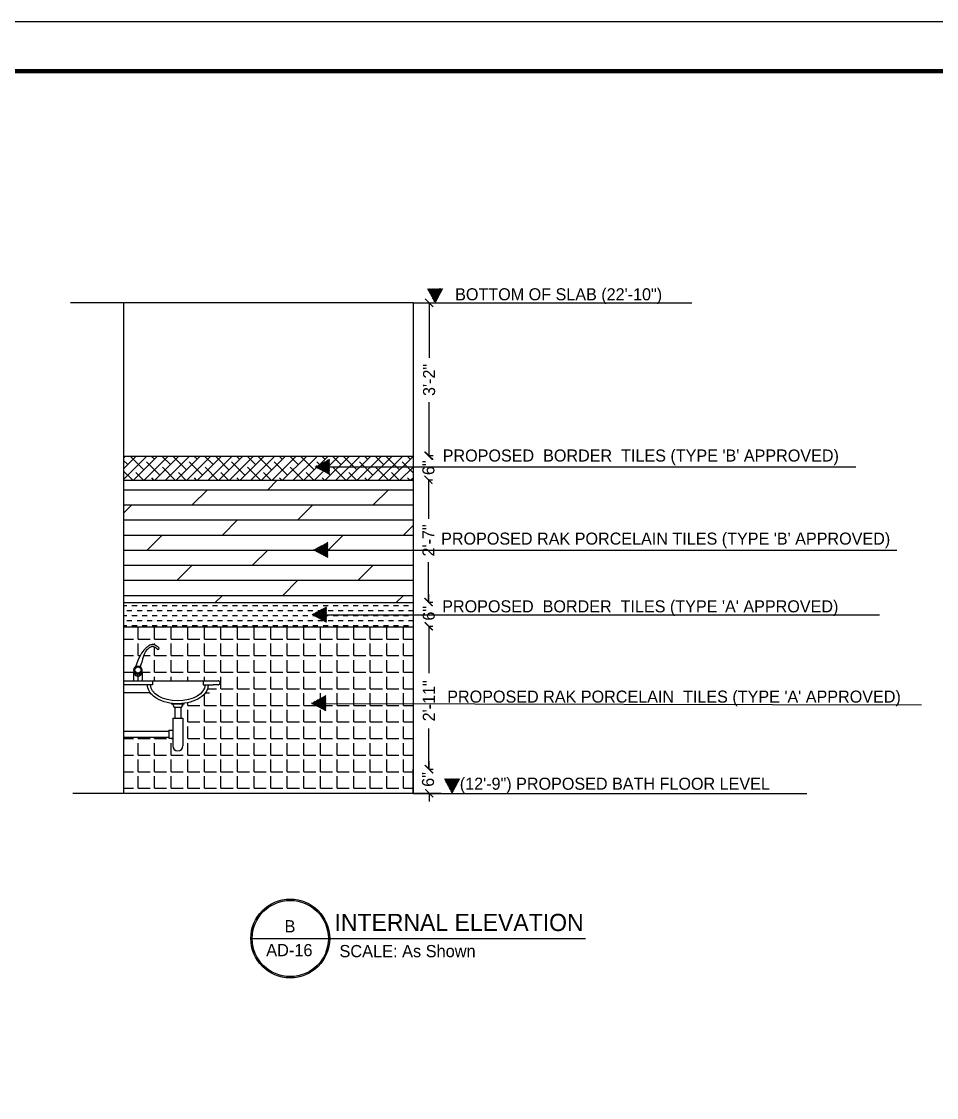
# Model space of a CAD drawing. Extents: x 10753 to 18704, y -5361 to 1140.
# Drawn here: x 12331.2 to 12558.7, y -3661.6 to -3394 of the extents above; entities that cross this region are included whole.
import ezdxf

# ---------------------------------------------------------------- set-up
doc = ezdxf.new("R2010")
doc.units = 0
doc.header["$LTSCALE"] = 30
doc.header["$MEASUREMENT"] = 0
doc.header["$PDMODE"] = 3
doc.linetypes.add('ACAD_ISO02W100', pattern=[15, 12, -3])
doc.layers.get('0').update_dxf_attribs({"linetype": 'CONTINUOUS'})
doc.layers.get('DEFPOINTS').update_dxf_attribs({"linetype": 'CONTINUOUS'})
for name, color, linetype in [('bath', 23, 'CONTINUOUS'), ('furniture', 9, 'CONTINUOUS'), ('SEAL', 1, 'CONTINUOUS'), ('SLINE', 3, 'CONTINUOUS'), ('WALL', 2, 'CONTINUOUS'), ('WL', 9, 'CONTINUOUS')]:
    doc.layers.add(name, color=color, linetype=linetype)
doc.styles.add('SMALL-DIM', font='stylu.ttf', dxfattribs={"height": 2})
doc.styles.get("Standard").update_dxf_attribs({"font": 'stylu.ttf', "height": 3})
doc.styles.add('Text 1-2', font='stylu.ttf', dxfattribs={"height": 1.5})
doc.dimstyles.new('D1', dxfattribs={"dimtxt": 6, "dimasz": 5, "dimexe": 1, "dimexo": 2, "dimgap": 1, "dimtad": 1, "dimdec": 4, "dimzin": 3, "dimdsep": 46, "dimlunit": 4, "dimtxsty": 'Standard', "dimcen": 3, "dimclrd": 7, "dimclre": 7, "dimclrt": 2, "dimadec": 0, "dimazin": 0, "dimtfac": 1, "dimtdec": 4, "dimtofl": 0, "dimtmove": 2, "dimatfit": 3, "dimfxl": 1, "dimfrac": 2, "dimtolj": 1, "dimtzin": 1, "dimarcsym": 0})

# ---------------------------------------------------------------- blocks, each defined once
blk = doc.blocks.new('_ArchTick')
at = {"color": 0, "linetype": 'ByBlock', "const_width": 0.15}
blk.add_lwpolyline([(-0.5, -0.5), (0.5, 0.5)], dxfattribs=at)
blk = doc.blocks.new('*D194')
at = {"layer": 'DEFPOINTS', "color": 0, "transparency": 16777216}
for p in [(12428.55, -3507.99), (12428.55, -3538.43), (12432.36, -3538.43)]:
    blk.add_point(p, dxfattribs=at)
at = {"layer": 'furniture', "color": 4, "lineweight": -2, "transparency": 16777216}
for p, q in [((12432.36, -3507.99), (12433.36, -3507.99)), ((12432.36, -3507.99), (12432.36, -3517.68)), ((12432.36, -3538.43), (12432.36, -3528.48)), ((12432.36, -3538.43), (12433.36, -3538.43))]:
    blk.add_line(p, q, dxfattribs=at)
at = {"layer": 'furniture', "color": 4, "lineweight": -2, "transparency": 16777216, "xscale": 2, "yscale": 2, "zscale": 2}
for p, rotation in [((12432.36, -3507.99), 90), ((12432.36, -3538.43), 270)]:
    blk.add_blockref('_ArchTick', p, dxfattribs=dict(at, rotation=rotation))
at = {"layer": 'furniture', "color": 4, "transparency": 16777216, "insert": (12432.36, -3523.08), "char_height": 3, "attachment_point": 5, "rotation": 90}
blk.add_mtext('\\A1;2\'-7"', dxfattribs=at)
blk = doc.blocks.new('*D195')
at = {"layer": 'DEFPOINTS', "color": 0, "transparency": 16777216}
for p in [(12428.55, -3538.43), (12428.55, -3544.43), (12432.44, -3544.43)]:
    blk.add_point(p, dxfattribs=at)
at = {"layer": 'furniture', "color": 4, "lineweight": -2, "transparency": 16777216}
for p, q in [((12432.44, -3538.43), (12432.44, -3536.43)), ((12432.44, -3538.43), (12433.44, -3538.43)), ((12432.44, -3544.43), (12433.44, -3544.43)), ((12432.44, -3544.43), (12432.44, -3546.43))]:
    blk.add_line(p, q, dxfattribs=at)
at = {"layer": 'furniture', "color": 4, "lineweight": -2, "transparency": 16777216, "xscale": 2, "yscale": 2, "zscale": 2}
for p, rotation in [((12432.44, -3538.43), 270), ((12432.44, -3544.43), 90)]:
    blk.add_blockref('_ArchTick', p, dxfattribs=dict(at, rotation=rotation))
at = {"layer": 'furniture', "color": 4, "transparency": 16777216, "insert": (12432.44, -3541.2), "char_height": 3, "attachment_point": 5, "rotation": 90}
blk.add_mtext('\\A1;6"', dxfattribs=at)
blk = doc.blocks.new('*D196')
at = {"layer": 'DEFPOINTS', "color": 0, "transparency": 16777216}
for p in [(12428.55, -3544.43), (12428.55, -3579.99), (12432.45, -3579.99)]:
    blk.add_point(p, dxfattribs=at)
at = {"layer": 'furniture', "color": 4, "lineweight": -2, "transparency": 16777216}
for p, q in [((12432.45, -3544.43), (12433.45, -3544.43)), ((12432.45, -3544.43), (12432.45, -3556.09)), ((12432.45, -3579.99), (12432.45, -3569.87)), ((12432.45, -3579.99), (12433.45, -3579.99))]:
    blk.add_line(p, q, dxfattribs=at)
at = {"layer": 'furniture', "color": 4, "lineweight": -2, "transparency": 16777216, "xscale": 2, "yscale": 2, "zscale": 2}
for p, rotation in [((12432.45, -3544.43), 90), ((12432.45, -3579.99), 270)]:
    blk.add_blockref('_ArchTick', p, dxfattribs=dict(at, rotation=rotation))
at = {"layer": 'furniture', "color": 4, "transparency": 16777216, "insert": (12432.45, -3562.98), "char_height": 3, "attachment_point": 5, "rotation": 90}
blk.add_mtext('\\A1;2\'-11"', dxfattribs=at)
blk = doc.blocks.new('*D197')
at = {"layer": 'DEFPOINTS', "color": 0, "transparency": 16777216}
for p in [(12428.55, -3579.99), (12428.55, -3585.99), (12432.56, -3585.99)]:
    blk.add_point(p, dxfattribs=at)
at = {"layer": 'furniture', "color": 4, "lineweight": -2, "transparency": 16777216}
for p, q in [((12432.56, -3579.99), (12432.56, -3577.99)), ((12432.56, -3579.99), (12433.56, -3579.99)), ((12432.56, -3585.99), (12433.56, -3585.99)), ((12432.56, -3585.99), (12432.56, -3587.99))]:
    blk.add_line(p, q, dxfattribs=at)
at = {"layer": 'furniture', "color": 4, "lineweight": -2, "transparency": 16777216, "xscale": 2, "yscale": 2, "zscale": 2}
for p, rotation in [((12432.56, -3579.99), 270), ((12432.56, -3585.99), 90)]:
    blk.add_blockref('_ArchTick', p, dxfattribs=dict(at, rotation=rotation))
at = {"layer": 'furniture', "color": 4, "transparency": 16777216, "insert": (12432.27, -3582.53), "char_height": 3, "attachment_point": 5, "rotation": 90}
blk.add_mtext('\\A1;6"', dxfattribs=at)
blk = doc.blocks.new('*D198')
at = {"layer": 'DEFPOINTS', "color": 0, "transparency": 16777216}
for p in [(12428.55, -3501.99), (12428.55, -3507.99), (12432.36, -3507.99)]:
    blk.add_point(p, dxfattribs=at)
at = {"layer": 'furniture', "color": 4, "lineweight": -2, "transparency": 16777216}
for p, q in [((12432.36, -3501.99), (12433.36, -3501.99)), ((12432.36, -3501.99), (12432.36, -3502.16)), ((12432.36, -3507.99), (12432.36, -3507.82)), ((12432.36, -3507.99), (12433.36, -3507.99))]:
    blk.add_line(p, q, dxfattribs=at)
at = {"layer": 'furniture', "color": 4, "lineweight": -2, "transparency": 16777216, "xscale": 2, "yscale": 2, "zscale": 2}
for p, rotation in [((12432.36, -3501.99), 90), ((12432.36, -3507.99), 270)]:
    blk.add_blockref('_ArchTick', p, dxfattribs=dict(at, rotation=rotation))
at = {"layer": 'furniture', "color": 4, "transparency": 16777216, "insert": (12432.36, -3504.99), "char_height": 3, "attachment_point": 5, "rotation": 90}
blk.add_mtext('\\A1;6"', dxfattribs=at)
blk = doc.blocks.new('*D193')
at = {"layer": 'DEFPOINTS', "color": 0, "transparency": 16777216}
for p in [(12428.55, -3463.99), (12428.55, -3501.99), (12432.53, -3501.99)]:
    blk.add_point(p, dxfattribs=at)
at = {"layer": 'furniture', "color": 4, "lineweight": -2, "transparency": 16777216}
for p, q in [((12432.53, -3463.99), (12433.53, -3463.99)), ((12432.53, -3463.99), (12432.53, -3477.67)), ((12432.53, -3501.99), (12432.53, -3488.65)), ((12432.53, -3501.99), (12433.53, -3501.99))]:
    blk.add_line(p, q, dxfattribs=at)
at = {"layer": 'furniture', "color": 4, "lineweight": -2, "transparency": 16777216, "xscale": 2, "yscale": 2, "zscale": 2}
for p, rotation in [((12432.53, -3463.99), 90), ((12432.53, -3501.99), 270)]:
    blk.add_blockref('_ArchTick', p, dxfattribs=dict(at, rotation=rotation))
at = {"layer": 'furniture', "color": 4, "transparency": 16777216, "insert": (12432.53, -3483.16), "char_height": 3, "attachment_point": 5, "rotation": 90}
blk.add_mtext('\\A1;3\'-2"', dxfattribs=at)

msp = doc.modelspace()

# ---------------------------------------------------------------- hatches: boundary and pattern name
h = msp.add_hatch()
h.set_pattern_fill('ANSI31', color=230, angle=90, style=0)
h.set_pattern_definition([(135, (9258.0868, -20871.72465), (-0.08838834765, -0.08838834765), [])])
h.paths.add_polyline_path([(12434.06071, -3464.10597), (12435.95712, -3460.469), (12432.11335, -3460.469)])
h = msp.add_hatch()
h.set_pattern_fill('ANSI31', color=230, style=0)
h.set_pattern_definition([(45, (-5003.45382, -328.83276), (-0.08838834765, 0.08838834765), [])])
h.paths.add_polyline_path([(12404.16485, -3504.80666), (12407.80182, -3506.70307), (12407.80182, -3502.8593)])
h = msp.add_hatch()
h.set_pattern_fill('ANSI31', color=230, style=0)
h.set_pattern_definition([(45, (-5003.87432, -349.51213), (-0.08838834765, 0.08838834765), [])])
h.paths.add_polyline_path([(12403.74435, -3525.48604), (12407.38132, -3527.38245), (12407.38132, -3523.53868)])
h = msp.add_hatch()
h.set_pattern_fill('ANSI31', color=230, style=0)
h.set_pattern_definition([(45, (-5004.26219, -365.59135), (-0.08838834765, 0.08838834765), [])])
h.paths.add_polyline_path([(12403.35648, -3541.56526), (12406.99346, -3543.46167), (12406.99346, -3539.6179)])
h = msp.add_hatch()
h.set_pattern_fill('ANSI31', color=230, style=0)
h.set_pattern_definition([(45, (-5004.4046, -387.62659), (-0.08838834765, 0.08838834765), [])])
h.paths.add_polyline_path([(12403.21407, -3563.60049), (12406.85104, -3565.4969), (12406.85104, -3561.65314)])
h = msp.add_hatch()
h.set_pattern_fill('ANSI31', color=230, angle=90, style=0)
h.set_pattern_definition([(135, (9262.29359, -20993.65823), (-0.08838834765, -0.08838834765), [])])
h.paths.add_polyline_path([(12438.26749, -3586.03956), (12440.1639, -3582.40259), (12436.32014, -3582.40259)])

# ---------------------------------------------------------------- linework, layer by layer
at = {"linetype": 'ACAD_ISO02W100'}
msp.add_line((12428.55346, -3463.98946), (12497.82506, -3463.98946), dxfattribs=at)
at = {"color": 230}
for p, q in [((12407.82175, -3504.80791), (12538.63986, -3504.80791)), ((12356.55346, -3525.49195), (12548.85204, -3525.49195)), ((12407.01338, -3541.5665), (12544.51475, -3541.60629)), ((12406.87097, -3563.60174), (12554.94023, -3563.98785))]:
    msp.add_line(p, q, dxfattribs=at)
at = {"layer": 'bath'}
for p, q in [((12359.14129, -3555.17224), (12359.14129, -3555.97222)), ((12359.174, -3556.14949), (12359.17477, -3555.60814)), ((12359.24718, -3556.32401), (12359.24793, -3555.79093)), ((12359.41178, -3556.55162), (12359.41255, -3556.01027)), ((12359.70419, -3556.75133), (12359.70495, -3556.21591)), ((12360.12473, -3556.84453), (12360.12398, -3556.30911)), ((12360.12473, -3556.84453), (12360.12549, -3556.30911)), ((12360.54527, -3556.75133), (12360.54452, -3556.21591)), ((12360.83768, -3556.55162), (12360.83692, -3556.01027)), ((12361.00229, -3556.32401), (12361.00154, -3555.79093)), ((12361.07546, -3556.14949), (12361.0747, -3555.60814)), ((12361.12058, -3555.26894), (12361.12058, -3555.91948)), ((12356.55346, -3557.98946), (12363.78029, -3557.98946)), ((12363.78029, -3558.98946), (12356.55346, -3558.98946)), ((12360.15129, -3557.98946), (12360.15129, -3556.98729)), ((12363.78029, -3557.98946), (12363.78029, -3558.98946)), ((12363.78029, -3557.98946), (12376.32086, -3557.98946)), ((12376.32086, -3557.98946), (12380.05346, -3557.98946)), ((12376.32086, -3557.98946), (12376.32086, -3558.98946)), ((12376.32086, -3558.98946), (12378.80346, -3558.98946)), ((12380.05346, -3558.98946), (12378.80346, -3558.98946)), ((12363.17769, -3560.98946), (12356.55346, -3560.98946)), ((12368.44083, -3563.71241), (12371.66042, -3563.69888)), ((12369.04988, -3564.40647), (12369.04988, -3564.535)), ((12369.04988, -3564.535), (12371.04988, -3564.535)), ((12369.29988, -3564.535), (12369.29988, -3567.26508)), ((12370.79988, -3564.535), (12370.79988, -3567.26508)), ((12371.04988, -3564.535), (12371.04988, -3564.39314)), ((12371.10869, -3564.11229), (12371.40129, -3564.11229)), ((12368.79988, -3567.26508), (12368.79988, -3574.16519)), ((12368.79988, -3567.26508), (12371.29988, -3567.26508)), ((12371.29988, -3567.26508), (12371.29988, -3574.16519)), ((12367.79988, -3570.26508), (12368.79988, -3570.26508)), ((12367.79988, -3570.26508), (12367.79988, -3572.26508)), ((12356.55346, -3570.51498), (12367.79988, -3570.51508)), ((12356.55346, -3572.01498), (12367.79988, -3572.01508))]:
    msp.add_line(p, q, dxfattribs=at)
for points in [[(12365.42092, -3549.86431), (12365.16271, -3549.64124), (12364.9218, -3549.45297), (12364.69539, -3549.29838), (12364.48069, -3549.17635), (12364.27493, -3549.08574), (12364.0753, -3549.02543), (12363.87902, -3548.9943), (12363.68329, -3548.99122), (12363.48554, -3549.01551), (12363.28403, -3549.06819), (12363.07722, -3549.15075), (12362.86357, -3549.26467), (12362.64156, -3549.41142), (12362.40964, -3549.59247), (12362.16629, -3549.80931), (12361.90996, -3550.06341), (12361.63955, -3550.35861), (12361.35563, -3550.70821), (12361.05917, -3551.12784), (12360.75118, -3551.63318), (12360.43264, -3552.23987), (12360.10453, -3552.96356), (12359.76785, -3553.81991), (12359.53442, -3554.5011)], [(12365.09405, -3550.24266), (12364.84514, -3550.02763), (12364.62658, -3549.85684), (12364.43043, -3549.7229), (12364.25582, -3549.62365), (12364.10124, -3549.55559), (12363.96332, -3549.51392), (12363.83571, -3549.49368), (12363.70995, -3549.49171), (12363.57966, -3549.5077), (12363.44056, -3549.54407), (12363.28817, -3549.60491), (12363.11962, -3549.69478), (12362.93371, -3549.81766), (12362.73014, -3549.97659), (12362.50885, -3550.17377), (12362.27052, -3550.41003), (12362.0183, -3550.68538), (12361.78243, -3551.17898), (12361.56166, -3551.59919), (12361.3422, -3552.36188), (12361.23909, -3552.60222), (12361.06505, -3553.37248), (12360.80852, -3554.2066), (12360.78892, -3554.56071)], [(12359.09532, -3557.98946), (12359.09532, -3555.78232), (12359.12667, -3555.78232)], [(12361.15415, -3555.78232), (12361.15415, -3557.98946)]]:
    msp.add_lwpolyline(points, dxfattribs=at)
for radius in [1, 0.75]:
    msp.add_circle((12360.12473, -3555.30828), radius, dxfattribs=at)
for centre, radius, start, end in [((12364.95209, -3549.78965), 0.47474, 287.3991734, 350.9524068), ((12360.12473, -3555.84453), 1, 169.5580275, 5.2234636), ((12380.05346, -3558.48946), 0.5, 270, 90), ((12368.34988, -3564.40647), 0.7, 0, 82.5341345), ((12371.74988, -3564.39314), 0.7, 97.3423312, 180), ((12370.04988, -3574.16519), 1.25, 180, 0)]:
    msp.add_arc(centre, radius, start, end, dxfattribs=at)
at = {"layer": 'bath', "extrusion": (0, 0, -1)}
msp.add_ellipse((12370.05058, -3558.98946), major_axis=(-6.79109, 0), ratio=0.584037416, start_param=3.141592654, end_param=6.283185307, dxfattribs=at)
at = {"layer": 'bath'}
msp.add_open_spline([(12377.59166, -3558.98946), (12377.59166, -3559.35501), (12377.52527, -3559.72001), (12377.27287, -3560.41549), (12377.08767, -3560.74596), (12376.39901, -3561.6521), (12375.76228, -3562.16093), (12374.25002, -3562.97426), (12373.37238, -3563.27889), (12371.49863, -3563.66035), (12370.50306, -3563.73655), (12368.53744, -3563.65212), (12367.56825, -3563.49162), (12365.7954, -3562.94962), (12364.99175, -3562.56897), (12363.83567, -3561.73356), (12363.41947, -3561.32157), (12362.79821, -3560.39922), (12362.59493, -3559.88603), (12362.51682, -3559.23393), (12362.50949, -3559.1117), (12362.50949, -3558.98946)], degree=3, knots=[3.141592654, 3.141592654, 3.141592654, 3.141592654, 3.350463079, 3.350463079, 3.559333505, 3.559333505, 3.968157818, 3.968157818, 4.37698213, 4.37698213, 4.785806442, 4.785806442, 5.194630754, 5.194630754, 5.603455067, 5.603455067, 5.908397957, 5.908397957, 6.213340847, 6.213340847, 6.283185307, 6.283185307, 6.283185307, 6.283185307], dxfattribs=at)
at = {"layer": 'furniture', "color": 3}
for p, q in [((12356.55346, -3502.10636), (12428.55346, -3502.10636)), ((12356.55346, -3502.59171), (12357.03882, -3502.10636)), ((12356.55346, -3505.24336), (12359.69047, -3502.10636)), ((12356.55346, -3507.89501), (12362.34212, -3502.10636)), ((12357.58301, -3504.21382), (12356.55346, -3503.18427)), ((12361.56048, -3505.53964), (12358.24592, -3502.22508)), ((12358.99377, -3508.10636), (12364.99377, -3502.10636)), ((12361.64542, -3508.10636), (12367.64542, -3502.10636)), ((12364.21213, -3502.88799), (12363.4305, -3502.10636)), ((12364.29707, -3508.10636), (12370.29707, -3502.10636)), ((12368.18961, -3504.21382), (12366.08215, -3502.10636)), ((12366.94872, -3508.10636), (12372.94872, -3502.10636)), ((12372.16708, -3505.53964), (12368.85252, -3502.22508)), ((12369.60037, -3508.10636), (12375.60037, -3502.10636)), ((12372.25202, -3508.10636), (12378.25202, -3502.10636)), ((12374.81874, -3502.88799), (12374.0371, -3502.10636)), ((12374.90367, -3508.10636), (12380.90367, -3502.10636)), ((12378.79621, -3504.21382), (12376.68875, -3502.10636)), ((12377.55532, -3508.10636), (12383.55532, -3502.10636)), ((12382.77369, -3505.53964), (12379.45912, -3502.22508)), ((12380.20697, -3508.10636), (12386.20697, -3502.10636)), ((12382.85862, -3508.10636), (12388.85862, -3502.10636)), ((12385.42534, -3502.88799), (12384.6437, -3502.10636)), ((12385.51027, -3508.10636), (12391.51027, -3502.10636)), ((12389.40281, -3504.21382), (12387.29535, -3502.10636)), ((12388.16192, -3508.10636), (12394.16192, -3502.10636)), ((12393.38029, -3505.53964), (12390.06573, -3502.22508)), ((12390.81357, -3508.10636), (12396.81357, -3502.10636)), ((12393.46523, -3508.10636), (12399.46523, -3502.10636)), ((12396.03194, -3502.88799), (12395.2503, -3502.10636)), ((12396.11688, -3508.10636), (12402.11688, -3502.10636)), ((12400.00941, -3504.21382), (12397.90195, -3502.10636)), ((12398.76853, -3508.10636), (12404.76853, -3502.10636)), ((12403.98689, -3505.53964), (12400.67233, -3502.22508)), ((12401.42018, -3508.10636), (12407.42018, -3502.10636)), ((12404.07183, -3508.10636), (12410.07183, -3502.10636)), ((12406.63854, -3502.88799), (12405.8569, -3502.10636)), ((12406.72348, -3508.10636), (12412.72348, -3502.10636)), ((12410.61602, -3504.21382), (12408.50855, -3502.10636)), ((12409.37513, -3508.10636), (12415.37513, -3502.10636)), ((12414.59349, -3505.53964), (12411.27893, -3502.22508)), ((12412.02678, -3508.10636), (12418.02678, -3502.10636)), ((12414.67843, -3508.10636), (12420.67843, -3502.10636)), ((12417.24514, -3502.88799), (12416.46351, -3502.10636)), ((12417.33008, -3508.10636), (12423.33008, -3502.10636)), ((12421.22262, -3504.21382), (12419.11516, -3502.10636)), ((12419.98173, -3508.10636), (12425.98173, -3502.10636)), ((12425.20009, -3505.53964), (12421.88553, -3502.22508)), ((12422.63338, -3508.10636), (12428.55346, -3502.18627)), ((12427.85174, -3502.88799), (12427.07011, -3502.10636)), ((12428.55346, -3501.98946), (12428.55346, -3585.98946)), ((12358.8239, -3508.10636), (12356.55346, -3505.83592)), ((12365.53796, -3506.86547), (12362.2234, -3503.5509)), ((12369.4305, -3508.10636), (12366.20087, -3504.87673)), ((12376.14456, -3506.86547), (12372.83, -3503.5509)), ((12380.0371, -3508.10636), (12376.80747, -3504.87673)), ((12386.75116, -3506.86547), (12383.4366, -3503.5509)), ((12390.6437, -3508.10636), (12387.41407, -3504.87673)), ((12397.35776, -3506.86547), (12394.0432, -3503.5509)), ((12401.2503, -3508.10636), (12398.02068, -3504.87673)), ((12407.96437, -3506.86547), (12404.6498, -3503.5509)), ((12411.8569, -3508.10636), (12408.62728, -3504.87673)), ((12418.57097, -3506.86547), (12415.2564, -3503.5509)), ((12422.46351, -3508.10636), (12419.23388, -3504.87673)), ((12425.28503, -3508.10636), (12428.55346, -3504.83793)), ((12428.55346, -3506.24136), (12425.86301, -3503.5509)), ((12356.55346, -3508.10636), (12428.55346, -3508.10636)), ((12361.47555, -3508.10636), (12359.57175, -3506.20255)), ((12364.1272, -3508.10636), (12363.54922, -3507.52838)), ((12372.08215, -3508.10636), (12370.17835, -3506.20255)), ((12374.7338, -3508.10636), (12374.15582, -3507.52838)), ((12382.68875, -3508.10636), (12380.78495, -3506.20255)), ((12385.3404, -3508.10636), (12384.76242, -3507.52838)), ((12393.29535, -3508.10636), (12391.39155, -3506.20255)), ((12392.40127, -3510.48727), (12394.78218, -3508.10636)), ((12395.947, -3508.10636), (12395.36903, -3507.52838)), ((12403.90195, -3508.10636), (12401.99815, -3506.20255)), ((12406.5536, -3508.10636), (12405.97563, -3507.52838)), ((12414.50855, -3508.10636), (12412.60475, -3506.20255)), ((12417.16021, -3508.10636), (12416.58223, -3507.52838)), ((12425.11516, -3508.10636), (12423.21136, -3506.20255)), ((12427.76681, -3508.10636), (12427.18883, -3507.52838)), ((12427.93668, -3508.10636), (12428.55346, -3507.48958)), ((12356.55346, -3510.48729), (12428.55346, -3510.48729)), ((12373.65127, -3514.23727), (12377.40127, -3510.48727)), ((12418.65127, -3514.23727), (12422.40127, -3510.48727)), ((12356.55346, -3516.33508), (12358.65127, -3514.23727)), ((12356.55346, -3514.23729), (12428.55346, -3514.23729)), ((12399.90127, -3517.98727), (12403.65127, -3514.23727)), ((12356.55346, -3517.98729), (12428.55346, -3517.98729)), ((12381.15127, -3521.73727), (12384.90127, -3517.98727)), ((12426.15127, -3521.73727), (12428.55346, -3519.33508)), ((12356.55346, -3521.73729), (12428.55346, -3521.73729)), ((12362.40127, -3525.48727), (12366.15127, -3521.73727)), ((12407.40127, -3525.48727), (12411.15127, -3521.73727)), ((12356.55346, -3525.48729), (12428.55346, -3525.48729)), ((12388.65127, -3529.23727), (12392.40127, -3525.48727)), ((12356.55346, -3529.23729), (12428.55346, -3529.23729)), ((12369.90127, -3532.98727), (12373.65127, -3529.23727)), ((12414.90127, -3532.98727), (12418.65127, -3529.23727)), ((12356.55346, -3532.98729), (12428.55346, -3532.98729)), ((12396.15127, -3536.73727), (12399.90127, -3532.98727)), ((12356.55346, -3536.73729), (12428.55346, -3536.73729)), ((12379.34534, -3538.54319), (12381.15127, -3536.73727)), ((12424.34534, -3538.54319), (12426.15127, -3536.73727)), ((12356.55346, -3538.54319), (12428.55346, -3538.54319)), ((12356.55346, -3539.23729), (12357.40129, -3539.23729)), ((12357.40129, -3540.48729), (12358.65129, -3540.48729)), ((12358.65129, -3539.23729), (12359.90129, -3539.23729)), ((12359.90129, -3540.48729), (12361.15129, -3540.48729)), ((12361.15129, -3539.23729), (12362.40129, -3539.23729)), ((12362.40129, -3540.48729), (12363.65129, -3540.48729)), ((12363.65129, -3539.23729), (12364.90129, -3539.23729)), ((12364.90129, -3540.48729), (12366.15129, -3540.48729)), ((12366.15129, -3539.23729), (12367.40129, -3539.23729)), ((12367.40129, -3540.48729), (12368.65129, -3540.48729)), ((12368.65129, -3539.23729), (12369.90129, -3539.23729)), ((12369.90129, -3540.48729), (12371.15129, -3540.48729)), ((12371.15129, -3539.23729), (12372.40129, -3539.23729)), ((12372.40129, -3540.48729), (12373.65129, -3540.48729)), ((12373.65129, -3539.23729), (12374.90129, -3539.23729)), ((12374.90129, -3540.48729), (12376.15129, -3540.48729)), ((12376.15129, -3539.23729), (12377.40129, -3539.23729)), ((12377.40129, -3540.48729), (12378.65129, -3540.48729)), ((12378.65129, -3539.23729), (12379.90129, -3539.23729)), ((12379.90129, -3540.48729), (12381.15129, -3540.48729)), ((12381.15129, -3539.23729), (12382.40129, -3539.23729)), ((12382.40129, -3540.48729), (12383.65129, -3540.48729)), ((12383.65129, -3539.23729), (12384.90129, -3539.23729)), ((12384.90129, -3540.48729), (12386.15129, -3540.48729)), ((12386.15129, -3539.23729), (12387.40129, -3539.23729)), ((12387.40129, -3540.48729), (12388.65129, -3540.48729)), ((12388.65129, -3539.23729), (12389.90129, -3539.23729)), ((12389.90129, -3540.48729), (12391.15129, -3540.48729)), ((12391.15129, -3539.23729), (12392.40129, -3539.23729)), ((12392.40129, -3540.48729), (12393.65129, -3540.48729)), ((12393.65129, -3539.23729), (12394.90129, -3539.23729)), ((12394.90129, -3540.48729), (12396.15129, -3540.48729)), ((12396.15129, -3539.23729), (12397.40129, -3539.23729)), ((12397.40129, -3540.48729), (12398.65129, -3540.48729)), ((12398.65129, -3539.23729), (12399.90129, -3539.23729)), ((12399.90129, -3540.48729), (12401.15129, -3540.48729)), ((12401.15129, -3539.23729), (12402.40129, -3539.23729)), ((12402.40129, -3540.48729), (12403.65129, -3540.48729)), ((12403.65129, -3539.23729), (12404.90129, -3539.23729)), ((12404.90129, -3540.48729), (12406.15129, -3540.48729)), ((12406.15129, -3539.23729), (12407.40129, -3539.23729)), ((12407.40129, -3540.48729), (12408.65129, -3540.48729)), ((12408.65129, -3539.23729), (12409.90129, -3539.23729)), ((12409.90129, -3540.48729), (12411.15129, -3540.48729)), ((12411.15129, -3539.23729), (12412.40129, -3539.23729)), ((12412.40129, -3540.48729), (12413.65129, -3540.48729)), ((12413.65129, -3539.23729), (12414.90129, -3539.23729)), ((12414.90129, -3540.48729), (12416.15129, -3540.48729)), ((12416.15129, -3539.23729), (12417.40129, -3539.23729)), ((12417.40129, -3540.48729), (12418.65129, -3540.48729)), ((12418.65129, -3539.23729), (12419.90129, -3539.23729)), ((12419.90129, -3540.48729), (12421.15129, -3540.48729)), ((12421.15129, -3539.23729), (12422.40129, -3539.23729)), ((12422.40129, -3540.48729), (12423.65129, -3540.48729)), ((12423.65129, -3539.23729), (12424.90129, -3539.23729)), ((12424.90129, -3540.48729), (12426.15129, -3540.48729)), ((12426.15129, -3539.23729), (12427.40129, -3539.23729)), ((12427.40129, -3540.48729), (12428.55346, -3540.48729)), ((12356.55346, -3541.73729), (12357.40129, -3541.73729)), ((12357.40129, -3542.98729), (12358.65129, -3542.98729)), ((12358.65129, -3541.73729), (12359.90129, -3541.73729)), ((12359.90129, -3542.98729), (12361.15129, -3542.98729)), ((12361.15129, -3541.73729), (12362.40129, -3541.73729)), ((12362.40129, -3542.98729), (12363.65129, -3542.98729)), ((12363.65129, -3541.73729), (12364.90129, -3541.73729)), ((12364.90129, -3542.98729), (12366.15129, -3542.98729)), ((12366.15129, -3541.73729), (12367.40129, -3541.73729)), ((12367.40129, -3542.98729), (12368.65129, -3542.98729)), ((12368.65129, -3541.73729), (12369.90129, -3541.73729)), ((12369.90129, -3542.98729), (12371.15129, -3542.98729)), ((12371.15129, -3541.73729), (12372.40129, -3541.73729)), ((12372.40129, -3542.98729), (12373.65129, -3542.98729)), ((12373.65129, -3541.73729), (12374.90129, -3541.73729)), ((12374.90129, -3542.98729), (12376.15129, -3542.98729)), ((12376.15129, -3541.73729), (12377.40129, -3541.73729)), ((12377.40129, -3542.98729), (12378.65129, -3542.98729)), ((12378.65129, -3541.73729), (12379.90129, -3541.73729)), ((12379.90129, -3542.98729), (12381.15129, -3542.98729)), ((12381.15129, -3541.73729), (12382.40129, -3541.73729)), ((12382.40129, -3542.98729), (12383.65129, -3542.98729)), ((12383.65129, -3541.73729), (12384.90129, -3541.73729)), ((12384.90129, -3542.98729), (12386.15129, -3542.98729)), ((12386.15129, -3541.73729), (12387.40129, -3541.73729)), ((12387.40129, -3542.98729), (12388.65129, -3542.98729)), ((12388.65129, -3541.73729), (12389.90129, -3541.73729)), ((12389.90129, -3542.98729), (12391.15129, -3542.98729)), ((12391.15129, -3541.73729), (12392.40129, -3541.73729)), ((12392.40129, -3542.98729), (12393.65129, -3542.98729)), ((12393.65129, -3541.73729), (12394.90129, -3541.73729)), ((12394.90129, -3542.98729), (12396.15129, -3542.98729)), ((12396.15129, -3541.73729), (12397.40129, -3541.73729)), ((12397.40129, -3542.98729), (12398.65129, -3542.98729)), ((12398.65129, -3541.73729), (12399.90129, -3541.73729)), ((12399.90129, -3542.98729), (12401.15129, -3542.98729)), ((12401.15129, -3541.73729), (12402.40129, -3541.73729)), ((12402.40129, -3542.98729), (12403.65129, -3542.98729)), ((12403.65129, -3541.73729), (12404.90129, -3541.73729)), ((12404.90129, -3542.98729), (12406.15129, -3542.98729)), ((12406.15129, -3541.73729), (12407.40129, -3541.73729)), ((12407.40129, -3542.98729), (12408.65129, -3542.98729)), ((12408.65129, -3541.73729), (12409.90129, -3541.73729)), ((12409.90129, -3542.98729), (12411.15129, -3542.98729)), ((12411.15129, -3541.73729), (12412.40129, -3541.73729)), ((12412.40129, -3542.98729), (12413.65129, -3542.98729)), ((12413.65129, -3541.73729), (12414.90129, -3541.73729)), ((12414.90129, -3542.98729), (12416.15129, -3542.98729)), ((12416.15129, -3541.73729), (12417.40129, -3541.73729)), ((12417.40129, -3542.98729), (12418.65129, -3542.98729)), ((12418.65129, -3541.73729), (12419.90129, -3541.73729)), ((12419.90129, -3542.98729), (12421.15129, -3542.98729)), ((12421.15129, -3541.73729), (12422.40129, -3541.73729)), ((12422.40129, -3542.98729), (12423.65129, -3542.98729)), ((12423.65129, -3541.73729), (12424.90129, -3541.73729)), ((12424.90129, -3542.98729), (12426.15129, -3542.98729)), ((12426.15129, -3541.73729), (12427.40129, -3541.73729)), ((12427.40129, -3542.98729), (12428.55346, -3542.98729)), ((12356.55346, -3544.23729), (12357.40129, -3544.23729)), ((12356.55346, -3544.54319), (12428.55346, -3544.54319)), ((12358.65129, -3544.23729), (12359.90129, -3544.23729)), ((12360.15129, -3547.61229), (12360.15129, -3544.61229)), ((12361.15129, -3544.23729), (12362.40129, -3544.23729)), ((12363.65129, -3544.23729), (12364.90129, -3544.23729)), ((12364.27629, -3547.61229), (12364.27629, -3544.61229)), ((12366.15129, -3544.23729), (12367.40129, -3544.23729)), ((12368.40129, -3547.61229), (12368.40129, -3544.61229)), ((12368.65129, -3544.23729), (12369.90129, -3544.23729)), ((12371.15129, -3544.23729), (12372.40129, -3544.23729)), ((12372.52629, -3547.61229), (12372.52629, -3544.61229)), ((12373.65129, -3544.23729), (12374.90129, -3544.23729)), ((12376.15129, -3544.23729), (12377.40129, -3544.23729)), ((12376.65129, -3547.61229), (12376.65129, -3544.61229)), ((12378.65129, -3544.23729), (12379.90129, -3544.23729)), ((12380.77629, -3547.61229), (12380.77629, -3544.61229)), ((12381.15129, -3544.23729), (12382.40129, -3544.23729)), ((12383.65129, -3544.23729), (12384.90129, -3544.23729)), ((12384.90129, -3547.61229), (12384.90129, -3544.61229)), ((12386.15129, -3544.23729), (12387.40129, -3544.23729)), ((12388.65129, -3544.23729), (12389.90129, -3544.23729)), ((12389.02629, -3547.61229), (12389.02629, -3544.61229)), ((12391.15129, -3544.23729), (12392.40129, -3544.23729)), ((12393.15129, -3547.61229), (12393.15129, -3544.61229)), ((12393.65129, -3544.23729), (12394.90129, -3544.23729)), ((12396.15129, -3544.23729), (12397.40129, -3544.23729)), ((12397.27629, -3547.61229), (12397.27629, -3544.61229)), ((12398.65129, -3544.23729), (12399.90129, -3544.23729)), ((12401.15129, -3544.23729), (12402.40129, -3544.23729)), ((12401.40129, -3547.61229), (12401.40129, -3544.61229)), ((12403.65129, -3544.23729), (12404.90129, -3544.23729)), ((12405.52629, -3547.61229), (12405.52629, -3544.61229)), ((12406.15129, -3544.23729), (12407.40129, -3544.23729)), ((12408.65129, -3544.23729), (12409.90129, -3544.23729)), ((12409.65129, -3547.61229), (12409.65129, -3544.61229)), ((12411.15129, -3544.23729), (12412.40129, -3544.23729)), ((12413.65129, -3544.23729), (12414.90129, -3544.23729)), ((12413.77629, -3547.61229), (12413.77629, -3544.61229)), ((12416.15129, -3544.23729), (12417.40129, -3544.23729)), ((12417.90129, -3547.61229), (12417.90129, -3544.61229)), ((12418.65129, -3544.23729), (12419.90129, -3544.23729)), ((12421.15129, -3544.23729), (12422.40129, -3544.23729)), ((12422.02629, -3547.61229), (12422.02629, -3544.61229)), ((12423.65129, -3544.23729), (12424.90129, -3544.23729)), ((12426.15129, -3544.23729), (12427.40129, -3544.23729)), ((12426.15129, -3547.61229), (12426.15129, -3544.61229)), ((12356.55346, -3547.61229), (12359.02629, -3547.61229)), ((12360.15129, -3547.61229), (12363.15129, -3547.61229)), ((12360.15129, -3551.73729), (12360.15129, -3548.73729)), ((12364.27629, -3547.61229), (12367.27629, -3547.61229)), ((12364.27629, -3549.08634), (12364.27629, -3548.73729)), ((12368.40129, -3547.61229), (12371.40129, -3547.61229)), ((12368.40129, -3551.73729), (12368.40129, -3548.73729)), ((12372.52629, -3547.61229), (12375.52629, -3547.61229)), ((12372.52629, -3551.73729), (12372.52629, -3548.73729)), ((12376.65129, -3547.61229), (12379.65129, -3547.61229)), ((12376.65129, -3551.73729), (12376.65129, -3548.73729)), ((12380.77629, -3547.61229), (12383.77629, -3547.61229)), ((12380.77629, -3551.73729), (12380.77629, -3548.73729)), ((12384.90129, -3547.61229), (12387.90129, -3547.61229)), ((12384.90129, -3551.73729), (12384.90129, -3548.73729)), ((12389.02629, -3547.61229), (12392.02629, -3547.61229)), ((12389.02629, -3551.73729), (12389.02629, -3548.73729)), ((12393.15129, -3547.61229), (12396.15129, -3547.61229)), ((12393.15129, -3551.73729), (12393.15129, -3548.73729)), ((12397.27629, -3547.61229), (12400.27629, -3547.61229)), ((12397.27629, -3551.73729), (12397.27629, -3548.73729)), ((12401.40129, -3547.61229), (12404.40129, -3547.61229)), ((12401.40129, -3551.73729), (12401.40129, -3548.73729)), ((12405.52629, -3547.61229), (12408.52629, -3547.61229)), ((12405.52629, -3551.73729), (12405.52629, -3548.73729)), ((12409.65129, -3547.61229), (12412.65129, -3547.61229)), ((12409.65129, -3551.73729), (12409.65129, -3548.73729)), ((12413.77629, -3547.61229), (12416.77629, -3547.61229)), ((12413.77629, -3551.73729), (12413.77629, -3548.73729)), ((12417.90129, -3547.61229), (12420.90129, -3547.61229)), ((12417.90129, -3551.73729), (12417.90129, -3548.73729)), ((12422.02629, -3547.61229), (12425.02629, -3547.61229)), ((12422.02629, -3551.73729), (12422.02629, -3548.73729)), ((12426.15129, -3547.61229), (12428.55346, -3547.61229)), ((12426.15129, -3551.73729), (12426.15129, -3548.73729)), ((12364.27629, -3551.73729), (12364.27629, -3549.63529)), ((12356.55346, -3551.73729), (12359.02629, -3551.73729)), ((12360.15129, -3551.73729), (12360.69652, -3551.73729)), ((12361.52192, -3551.73729), (12363.15129, -3551.73729)), ((12364.27629, -3551.73729), (12367.27629, -3551.73729)), ((12364.27629, -3555.86229), (12364.27629, -3552.86229)), ((12368.40129, -3551.73729), (12371.40129, -3551.73729)), ((12368.40129, -3555.86229), (12368.40129, -3552.86229)), ((12372.52629, -3551.73729), (12375.52629, -3551.73729)), ((12372.52629, -3555.86229), (12372.52629, -3552.86229)), ((12376.65129, -3551.73729), (12379.65129, -3551.73729)), ((12376.65129, -3555.86229), (12376.65129, -3552.86229)), ((12380.77629, -3551.73729), (12383.77629, -3551.73729)), ((12380.77629, -3555.86229), (12380.77629, -3552.86229)), ((12384.90129, -3551.73729), (12387.90129, -3551.73729)), ((12384.90129, -3555.86229), (12384.90129, -3552.86229)), ((12389.02629, -3551.73729), (12392.02629, -3551.73729)), ((12389.02629, -3555.86229), (12389.02629, -3552.86229)), ((12393.15129, -3551.73729), (12396.15129, -3551.73729)), ((12393.15129, -3555.86229), (12393.15129, -3552.86229)), ((12397.27629, -3551.73729), (12400.27629, -3551.73729)), ((12397.27629, -3555.86229), (12397.27629, -3552.86229)), ((12401.40129, -3551.73729), (12404.40129, -3551.73729)), ((12401.40129, -3555.86229), (12401.40129, -3552.86229)), ((12405.52629, -3551.73729), (12408.52629, -3551.73729)), ((12405.52629, -3555.86229), (12405.52629, -3552.86229)), ((12409.65129, -3551.73729), (12412.65129, -3551.73729)), ((12409.65129, -3555.86229), (12409.65129, -3552.86229)), ((12413.77629, -3551.73729), (12416.77629, -3551.73729)), ((12413.77629, -3555.86229), (12413.77629, -3552.86229)), ((12417.90129, -3551.73729), (12420.90129, -3551.73729)), ((12417.90129, -3555.86229), (12417.90129, -3552.86229)), ((12422.02629, -3551.73729), (12425.02629, -3551.73729)), ((12422.02629, -3555.86229), (12422.02629, -3552.86229)), ((12426.15129, -3551.73729), (12428.55346, -3551.73729)), ((12426.15129, -3555.86229), (12426.15129, -3552.86229)), ((12356.55346, -3555.86229), (12359.02629, -3555.86229)), ((12361.12458, -3555.86229), (12363.15129, -3555.86229)), ((12364.27629, -3555.86229), (12367.27629, -3555.86229)), ((12368.40129, -3555.86229), (12371.40129, -3555.86229)), ((12372.52629, -3555.86229), (12375.52629, -3555.86229)), ((12376.65129, -3555.86229), (12379.65129, -3555.86229)), ((12380.77629, -3555.86229), (12383.77629, -3555.86229)), ((12384.90129, -3555.86229), (12387.90129, -3555.86229)), ((12389.02629, -3555.86229), (12392.02629, -3555.86229)), ((12393.15129, -3555.86229), (12396.15129, -3555.86229)), ((12397.27629, -3555.86229), (12400.27629, -3555.86229)), ((12401.40129, -3555.86229), (12404.40129, -3555.86229)), ((12405.52629, -3555.86229), (12408.52629, -3555.86229)), ((12409.65129, -3555.86229), (12412.65129, -3555.86229)), ((12413.77629, -3555.86229), (12416.77629, -3555.86229)), ((12417.90129, -3555.86229), (12420.90129, -3555.86229)), ((12422.02629, -3555.86229), (12425.02629, -3555.86229)), ((12426.15129, -3555.86229), (12428.55346, -3555.86229)), ((12364.27629, -3557.98946), (12364.27629, -3556.98729)), ((12368.40129, -3557.98946), (12368.40129, -3556.98729)), ((12372.52629, -3557.98946), (12372.52629, -3556.98729)), ((12376.65129, -3557.98946), (12376.65129, -3556.98729)), ((12380.77629, -3559.98729), (12380.77629, -3556.98729)), ((12384.90129, -3559.98729), (12384.90129, -3556.98729)), ((12389.02629, -3559.98729), (12389.02629, -3556.98729)), ((12393.15129, -3559.98729), (12393.15129, -3556.98729)), ((12397.27629, -3559.98729), (12397.27629, -3556.98729)), ((12401.40129, -3559.98729), (12401.40129, -3556.98729)), ((12405.52629, -3559.98729), (12405.52629, -3556.98729)), ((12409.65129, -3559.98729), (12409.65129, -3556.98729)), ((12413.77629, -3559.98729), (12413.77629, -3556.98729)), ((12417.90129, -3559.98729), (12417.90129, -3556.98729)), ((12422.02629, -3559.98729), (12422.02629, -3556.98729)), ((12426.15129, -3559.98729), (12426.15129, -3556.98729)), ((12376.65129, -3564.11229), (12376.65129, -3561.30071)), ((12376.92353, -3560.98946), (12377.90994, -3560.98946)), ((12377.4271, -3559.98729), (12379.65129, -3559.98729)), ((12380.77629, -3559.98729), (12383.77629, -3559.98729)), ((12380.77629, -3564.11229), (12380.77629, -3561.11229)), ((12384.90129, -3559.98729), (12387.90129, -3559.98729)), ((12384.90129, -3564.11229), (12384.90129, -3561.11229)), ((12389.02629, -3559.98729), (12392.02629, -3559.98729)), ((12389.02629, -3564.11229), (12389.02629, -3561.11229)), ((12393.15129, -3559.98729), (12396.15129, -3559.98729)), ((12393.15129, -3564.11229), (12393.15129, -3561.11229)), ((12397.27629, -3559.98729), (12400.27629, -3559.98729)), ((12397.27629, -3564.11229), (12397.27629, -3561.11229)), ((12401.40129, -3559.98729), (12404.40129, -3559.98729)), ((12401.40129, -3564.11229), (12401.40129, -3561.11229)), ((12405.52629, -3559.98729), (12408.52629, -3559.98729)), ((12405.52629, -3564.11229), (12405.52629, -3561.11229)), ((12409.65129, -3559.98729), (12412.65129, -3559.98729)), ((12409.65129, -3564.11229), (12409.65129, -3561.11229)), ((12413.77629, -3559.98729), (12416.77629, -3559.98729)), ((12413.77629, -3564.11229), (12413.77629, -3561.11229)), ((12417.90129, -3559.98729), (12420.90129, -3559.98729)), ((12417.90129, -3564.11229), (12417.90129, -3561.11229)), ((12422.02629, -3559.98729), (12425.02629, -3559.98729)), ((12422.02629, -3564.11229), (12422.02629, -3561.11229)), ((12426.15129, -3559.98729), (12428.55346, -3559.98729)), ((12426.15129, -3564.11229), (12426.15129, -3561.11229)), ((12372.52629, -3564.11229), (12372.52629, -3563.45074)), ((12372.52629, -3564.11229), (12375.52629, -3564.11229)), ((12376.65129, -3564.11229), (12379.65129, -3564.11229)), ((12380.77629, -3564.11229), (12383.77629, -3564.11229)), ((12384.90129, -3564.11229), (12387.90129, -3564.11229)), ((12389.02629, -3564.11229), (12392.02629, -3564.11229)), ((12393.15129, -3564.11229), (12396.15129, -3564.11229)), ((12397.27629, -3564.11229), (12400.27629, -3564.11229)), ((12401.40129, -3564.11229), (12404.40129, -3564.11229)), ((12405.52629, -3564.11229), (12408.52629, -3564.11229)), ((12409.65129, -3564.11229), (12412.65129, -3564.11229)), ((12413.77629, -3564.11229), (12416.77629, -3564.11229)), ((12417.90129, -3564.11229), (12420.90129, -3564.11229)), ((12422.02629, -3564.11229), (12425.02629, -3564.11229)), ((12426.15129, -3564.11229), (12428.55346, -3564.11229)), ((12372.52629, -3568.23729), (12372.52629, -3565.23729)), ((12376.65129, -3568.23729), (12376.65129, -3565.23729)), ((12380.77629, -3568.23729), (12380.77629, -3565.23729)), ((12384.90129, -3568.23729), (12384.90129, -3565.23729)), ((12389.02629, -3568.23729), (12389.02629, -3565.23729)), ((12393.15129, -3568.23729), (12393.15129, -3565.23729)), ((12397.27629, -3568.23729), (12397.27629, -3565.23729)), ((12401.40129, -3568.23729), (12401.40129, -3565.23729)), ((12405.52629, -3568.23729), (12405.52629, -3565.23729)), ((12409.65129, -3568.23729), (12409.65129, -3565.23729)), ((12413.77629, -3568.23729), (12413.77629, -3565.23729)), ((12417.90129, -3568.23729), (12417.90129, -3565.23729)), ((12422.02629, -3568.23729), (12422.02629, -3565.23729)), ((12426.15129, -3568.23729), (12426.15129, -3565.23729)), ((12371.29988, -3568.23729), (12371.40129, -3568.23729)), ((12372.52629, -3568.23729), (12375.52629, -3568.23729)), ((12372.52629, -3572.36229), (12372.52629, -3569.36229)), ((12376.65129, -3568.23729), (12379.65129, -3568.23729)), ((12376.65129, -3572.36229), (12376.65129, -3569.36229)), ((12380.77629, -3568.23729), (12383.77629, -3568.23729)), ((12380.77629, -3572.36229), (12380.77629, -3569.36229)), ((12384.90129, -3568.23729), (12387.90129, -3568.23729)), ((12384.90129, -3572.36229), (12384.90129, -3569.36229)), ((12389.02629, -3568.23729), (12392.02629, -3568.23729)), ((12389.02629, -3572.36229), (12389.02629, -3569.36229)), ((12393.15129, -3568.23729), (12396.15129, -3568.23729)), ((12393.15129, -3572.36229), (12393.15129, -3569.36229)), ((12397.27629, -3568.23729), (12400.27629, -3568.23729)), ((12397.27629, -3572.36229), (12397.27629, -3569.36229)), ((12401.40129, -3568.23729), (12404.40129, -3568.23729)), ((12401.40129, -3572.36229), (12401.40129, -3569.36229)), ((12405.52629, -3568.23729), (12408.52629, -3568.23729)), ((12405.52629, -3572.36229), (12405.52629, -3569.36229)), ((12409.65129, -3568.23729), (12412.65129, -3568.23729)), ((12409.65129, -3572.36229), (12409.65129, -3569.36229)), ((12413.77629, -3568.23729), (12416.77629, -3568.23729)), ((12413.77629, -3572.36229), (12413.77629, -3569.36229)), ((12417.90129, -3568.23729), (12420.90129, -3568.23729)), ((12417.90129, -3572.36229), (12417.90129, -3569.36229)), ((12422.02629, -3568.23729), (12425.02629, -3568.23729)), ((12422.02629, -3572.36229), (12422.02629, -3569.36229)), ((12426.15129, -3568.23729), (12428.55346, -3568.23729)), ((12426.15129, -3572.36229), (12426.15129, -3569.36229)), ((12356.55346, -3572.36229), (12359.02629, -3572.36229)), ((12360.15129, -3572.36229), (12360.15129, -3572.01501)), ((12360.15129, -3572.36229), (12363.15129, -3572.36229)), ((12364.27629, -3572.36229), (12364.27629, -3572.01505)), ((12364.27629, -3572.36229), (12367.27629, -3572.36229)), ((12367.79988, -3572.26508), (12368.79988, -3572.26508)), ((12368.40129, -3572.36229), (12368.40129, -3572.26508)), ((12368.40129, -3572.36229), (12368.79988, -3572.36229)), ((12371.29988, -3572.36229), (12371.40129, -3572.36229)), ((12372.52629, -3572.36229), (12375.52629, -3572.36229)), ((12376.65129, -3572.36229), (12379.65129, -3572.36229)), ((12380.77629, -3572.36229), (12383.77629, -3572.36229)), ((12384.90129, -3572.36229), (12387.90129, -3572.36229)), ((12389.02629, -3572.36229), (12392.02629, -3572.36229)), ((12393.15129, -3572.36229), (12396.15129, -3572.36229)), ((12397.27629, -3572.36229), (12400.27629, -3572.36229)), ((12401.40129, -3572.36229), (12404.40129, -3572.36229)), ((12405.52629, -3572.36229), (12408.52629, -3572.36229)), ((12409.65129, -3572.36229), (12412.65129, -3572.36229)), ((12413.77629, -3572.36229), (12416.77629, -3572.36229)), ((12417.90129, -3572.36229), (12420.90129, -3572.36229)), ((12422.02629, -3572.36229), (12425.02629, -3572.36229)), ((12426.15129, -3572.36229), (12428.55346, -3572.36229)), ((12360.15129, -3576.48729), (12360.15129, -3573.48729)), ((12364.27629, -3576.48729), (12364.27629, -3573.48729)), ((12368.40129, -3576.48729), (12368.40129, -3573.48729)), ((12372.52629, -3576.48729), (12372.52629, -3573.48729)), ((12376.65129, -3576.48729), (12376.65129, -3573.48729)), ((12380.77629, -3576.48729), (12380.77629, -3573.48729)), ((12384.90129, -3576.48729), (12384.90129, -3573.48729)), ((12389.02629, -3576.48729), (12389.02629, -3573.48729)), ((12393.15129, -3576.48729), (12393.15129, -3573.48729)), ((12397.27629, -3576.48729), (12397.27629, -3573.48729)), ((12401.40129, -3576.48729), (12401.40129, -3573.48729)), ((12405.52629, -3576.48729), (12405.52629, -3573.48729)), ((12409.65129, -3576.48729), (12409.65129, -3573.48729)), ((12413.77629, -3576.48729), (12413.77629, -3573.48729)), ((12417.90129, -3576.48729), (12417.90129, -3573.48729)), ((12422.02629, -3576.48729), (12422.02629, -3573.48729)), ((12426.15129, -3576.48729), (12426.15129, -3573.48729)), ((12356.55346, -3576.48729), (12359.02629, -3576.48729)), ((12360.15129, -3576.48729), (12363.15129, -3576.48729)), ((12360.15129, -3580.61229), (12360.15129, -3577.61229)), ((12364.27629, -3576.48729), (12367.27629, -3576.48729)), ((12364.27629, -3580.61229), (12364.27629, -3577.61229)), ((12368.40129, -3576.48729), (12371.40129, -3576.48729)), ((12368.40129, -3580.61229), (12368.40129, -3577.61229)), ((12372.52629, -3576.48729), (12375.52629, -3576.48729)), ((12372.52629, -3580.61229), (12372.52629, -3577.61229)), ((12376.65129, -3576.48729), (12379.65129, -3576.48729)), ((12376.65129, -3580.61229), (12376.65129, -3577.61229)), ((12380.77629, -3576.48729), (12383.77629, -3576.48729)), ((12380.77629, -3580.61229), (12380.77629, -3577.61229)), ((12384.90129, -3576.48729), (12387.90129, -3576.48729)), ((12384.90129, -3580.61229), (12384.90129, -3577.61229)), ((12389.02629, -3576.48729), (12392.02629, -3576.48729)), ((12389.02629, -3580.61229), (12389.02629, -3577.61229)), ((12393.15129, -3576.48729), (12396.15129, -3576.48729)), ((12393.15129, -3580.61229), (12393.15129, -3577.61229)), ((12397.27629, -3576.48729), (12400.27629, -3576.48729)), ((12397.27629, -3580.61229), (12397.27629, -3577.61229)), ((12401.40129, -3576.48729), (12404.40129, -3576.48729)), ((12401.40129, -3580.61229), (12401.40129, -3577.61229)), ((12405.52629, -3576.48729), (12408.52629, -3576.48729)), ((12405.52629, -3580.61229), (12405.52629, -3577.61229)), ((12409.65129, -3576.48729), (12412.65129, -3576.48729)), ((12409.65129, -3580.61229), (12409.65129, -3577.61229)), ((12413.77629, -3576.48729), (12416.77629, -3576.48729)), ((12413.77629, -3580.61229), (12413.77629, -3577.61229)), ((12417.90129, -3576.48729), (12420.90129, -3576.48729)), ((12417.90129, -3580.61229), (12417.90129, -3577.61229)), ((12422.02629, -3576.48729), (12425.02629, -3576.48729)), ((12422.02629, -3580.61229), (12422.02629, -3577.61229)), ((12426.15129, -3576.48729), (12428.55346, -3576.48729)), ((12426.15129, -3580.61229), (12426.15129, -3577.61229)), ((12356.67056, -3579.98946), (12356.55346, -3579.98946)), ((12356.55346, -3580.61229), (12359.02629, -3580.61229)), ((12360.15129, -3580.61229), (12363.15129, -3580.61229)), ((12364.27629, -3580.61229), (12367.27629, -3580.61229)), ((12368.40129, -3580.61229), (12371.40129, -3580.61229)), ((12372.52629, -3580.61229), (12375.52629, -3580.61229)), ((12376.65129, -3580.61229), (12379.65129, -3580.61229)), ((12380.77629, -3580.61229), (12383.77629, -3580.61229)), ((12384.90129, -3580.61229), (12387.90129, -3580.61229)), ((12389.02629, -3580.61229), (12392.02629, -3580.61229)), ((12393.15129, -3580.61229), (12396.15129, -3580.61229)), ((12397.27629, -3580.61229), (12400.27629, -3580.61229)), ((12401.40129, -3580.61229), (12404.40129, -3580.61229)), ((12405.52629, -3580.61229), (12408.52629, -3580.61229)), ((12409.65129, -3580.61229), (12412.65129, -3580.61229)), ((12413.77629, -3580.61229), (12416.77629, -3580.61229)), ((12417.90129, -3580.61229), (12420.90129, -3580.61229)), ((12422.02629, -3580.61229), (12425.02629, -3580.61229)), ((12426.15129, -3580.61229), (12428.55346, -3580.61229)), ((12428.55346, -3585.98946), (12428.55346, -3579.98946)), ((12360.15129, -3584.73729), (12360.15129, -3581.73729)), ((12364.27629, -3584.73729), (12364.27629, -3581.73729)), ((12368.40129, -3584.73729), (12368.40129, -3581.73729)), ((12372.52629, -3584.73729), (12372.52629, -3581.73729)), ((12376.65129, -3584.73729), (12376.65129, -3581.73729)), ((12380.77629, -3584.73729), (12380.77629, -3581.73729)), ((12384.90129, -3584.73729), (12384.90129, -3581.73729)), ((12389.02629, -3584.73729), (12389.02629, -3581.73729)), ((12393.15129, -3584.73729), (12393.15129, -3581.73729)), ((12397.27629, -3584.73729), (12397.27629, -3581.73729)), ((12401.40129, -3584.73729), (12401.40129, -3581.73729)), ((12405.52629, -3584.73729), (12405.52629, -3581.73729)), ((12409.65129, -3584.73729), (12409.65129, -3581.73729)), ((12413.77629, -3584.73729), (12413.77629, -3581.73729)), ((12417.90129, -3584.73729), (12417.90129, -3581.73729)), ((12422.02629, -3584.73729), (12422.02629, -3581.73729)), ((12426.15129, -3584.73729), (12426.15129, -3581.73729)), ((12356.55346, -3584.73729), (12359.02629, -3584.73729)), ((12428.55346, -3585.98946), (12356.55346, -3585.98946)), ((12360.15129, -3584.73729), (12363.15129, -3584.73729)), ((12360.15129, -3585.98946), (12360.15129, -3585.86229)), ((12364.27629, -3584.73729), (12367.27629, -3584.73729)), ((12364.27629, -3585.98946), (12364.27629, -3585.86229)), ((12368.40129, -3584.73729), (12371.40129, -3584.73729)), ((12368.40129, -3585.98946), (12368.40129, -3585.86229)), ((12372.52629, -3584.73729), (12375.52629, -3584.73729)), ((12372.52629, -3585.98946), (12372.52629, -3585.86229)), ((12376.65129, -3584.73729), (12379.65129, -3584.73729)), ((12376.65129, -3585.98946), (12376.65129, -3585.86229)), ((12380.77629, -3584.73729), (12383.77629, -3584.73729)), ((12380.77629, -3585.98946), (12380.77629, -3585.86229)), ((12384.90129, -3584.73729), (12387.90129, -3584.73729)), ((12384.90129, -3585.98946), (12384.90129, -3585.86229)), ((12389.02629, -3584.73729), (12392.02629, -3584.73729)), ((12389.02629, -3585.98946), (12389.02629, -3585.86229)), ((12393.15129, -3584.73729), (12396.15129, -3584.73729)), ((12393.15129, -3585.98946), (12393.15129, -3585.86229)), ((12397.27629, -3584.73729), (12400.27629, -3584.73729)), ((12397.27629, -3585.98946), (12397.27629, -3585.86229)), ((12401.40129, -3584.73729), (12404.40129, -3584.73729)), ((12401.40129, -3585.98946), (12401.40129, -3585.86229)), ((12405.52629, -3584.73729), (12408.52629, -3584.73729)), ((12405.52629, -3585.98946), (12405.52629, -3585.86229)), ((12409.65129, -3584.73729), (12412.65129, -3584.73729)), ((12409.65129, -3585.98946), (12409.65129, -3585.86229)), ((12413.77629, -3584.73729), (12416.77629, -3584.73729)), ((12413.77629, -3585.98946), (12413.77629, -3585.86229)), ((12417.90129, -3584.73729), (12420.90129, -3584.73729)), ((12417.90129, -3585.98946), (12417.90129, -3585.86229)), ((12422.02629, -3584.73729), (12425.02629, -3584.73729)), ((12422.02629, -3585.98946), (12422.02629, -3585.86229)), ((12426.15129, -3584.73729), (12428.55346, -3584.73729)), ((12426.15129, -3585.98946), (12426.15129, -3585.86229))]:
    msp.add_line(p, q, dxfattribs=at)
msp.add_lwpolyline([(12361.12058, -3555.78232), (12361.15415, -3555.78232)], dxfattribs=at)
at = {"layer": 'SEAL', "color": 1}
msp.add_lwpolyline([(12703.97729, -3394.00262), (12703.97729, -3937.38204), (11894.631, -3937.38204), (11894.631, -3394.00262)], close=True, dxfattribs=at)
at = {"layer": 'SLINE'}
msp.add_line((12388.19547, -3622.10544), (12471.40395, -3622.10544), dxfattribs=at)
for radius in [9.81095, 9.47309]:
    msp.add_circle((12398.00642, -3622.10544), radius, dxfattribs=at)
at = {"layer": 'WALL', "color": 9}
for p, q in [((12428.55346, -3463.98946), (12343.3306, -3463.98946)), ((12356.55346, -3463.98946), (12356.55346, -3585.98946)), ((12428.55346, -3463.98946), (12428.55346, -3585.98946)), ((12435.53483, -3585.98946), (12343.92977, -3585.98946)), ((12428.55346, -3585.98946), (12526.45993, -3585.98946))]:
    msp.add_line(p, q, dxfattribs=at)
at = {"layer": 'WL', "const_width": 1.02913}
msp.add_lwpolyline([(12691.62776, -3406.35215), (12691.62776, -3925.03251), (11906.98053, -3925.03251), (11906.98053, -3406.35215)], close=True, dxfattribs=at)

# ---------------------------------------------------------------- texts
at = {"color": 230, "char_height": 3, "attachment_point": 1, "style": 'Text 1-2'}
for s, insert in [('     BOTTOM OF SLAB (22\'-10")', (12433.43015, -3460.35245)), ("   PROPOSED  BORDER  TILES (TYPE 'B' APPROVED)", (12432.56054, -3500.45766)), ("  PROPOSED RAK PORCELAIN TILES (TYPE 'B' APPROVED)", (12433.2816, -3521.1286)), ("   PROPOSED  BORDER  TILES (TYPE 'A' APPROVED)", (12432.43956, -3537.97108)), ("        PROPOSED RAK PORCELAIN  TILES (TYPE 'A' APPROVED)", (12428.11564, -3560.43068)), ('      (12\'-9") PROPOSED BATH FLOOR LEVEL', (12433.46532, -3582.09405))]:
    msp.add_mtext_dynamic_manual_height_columns(s, width=161.6099882, gutter_width=1, heights=[0], dxfattribs=dict(at, insert=insert))
at = {"layer": 'SLINE', "style": 'SMALL-DIM'}
for s, height, p in [('B', 3.0375, (12396.57655, -3620.57469)), ('INTERNAL ELEVATION', 4.2757912, (12408.98953, -3620.24236, 0.04541)), ('AD-16', 3.0375, (12392.0137, -3626.50083)), ('SCALE: As Shown', 3.0375, (12410.23063, -3626.75134, 0.06863))]:
    msp.add_text(s, height=height, dxfattribs=at).set_placement(p)

# ---------------------------------------------------------------- dimensions: what is measured, and where the dimension line sits
at = {"layer": 'furniture', "color": 3}
for base, p1, p2, picture, middle in [((12432.5344, -3501.98946), (12428.55346, -3463.98946), (12428.55346, -3501.98946), '*D193', (12432.5344, -3483.15656)), ((12432.36207, -3507.98946), (12428.55346, -3501.98946), (12428.55346, -3507.98946), '*D198', (12432.36207, -3504.98946)), ((12432.43956, -3544.4263), (12428.55346, -3538.4263), (12428.55346, -3544.4263), '*D195', (12432.43956, -3541.19508)), ((12432.56382, -3585.98946), (12428.55346, -3579.98946), (12428.55346, -3585.98946), '*D197', (12432.26542, -3582.5254))]:
    dim = msp.add_linear_dim(base=base, p1=p1, p2=p2, angle=90, dimstyle='D1', override={"dimtxt": 3, "dimasz": 2, "dimexo": 9, "dimblk": 'ArchTick', "dimclrd": 4, "dimclre": 4, "dimclrt": 4, "dimldrblk": 'ArchTick', "dimfxlon": 1}, dxfattribs=at)
    dim.commit()
    dim.dimension.update_dxf_attribs({"geometry": picture, "text_midpoint": middle, "dimtype": 160})
for base, p1, p2, text, picture, middle in [((12432.36207, -3538.4263), (12428.55346, -3507.98946), (12428.55346, -3538.4263), '2\'-7"', '*D194', (12432.36207, -3523.07764)), ((12432.44633, -3579.98946), (12428.55346, -3544.4263), (12428.55346, -3579.98946), '2\'-11"', '*D196', (12432.44633, -3562.97987))]:
    dim = msp.add_linear_dim(base=base, p1=p1, p2=p2, angle=90, text=text, dimstyle='D1', override={"dimtxt": 3, "dimasz": 2, "dimexo": 9, "dimblk": 'ArchTick', "dimclrd": 4, "dimclre": 4, "dimclrt": 4, "dimldrblk": 'ArchTick', "dimfxlon": 1}, dxfattribs=at)
    dim.commit()
    dim.dimension.update_dxf_attribs({"geometry": picture, "text_midpoint": middle, "dimtype": 160})

doc.saveas('drawing.dxf')
